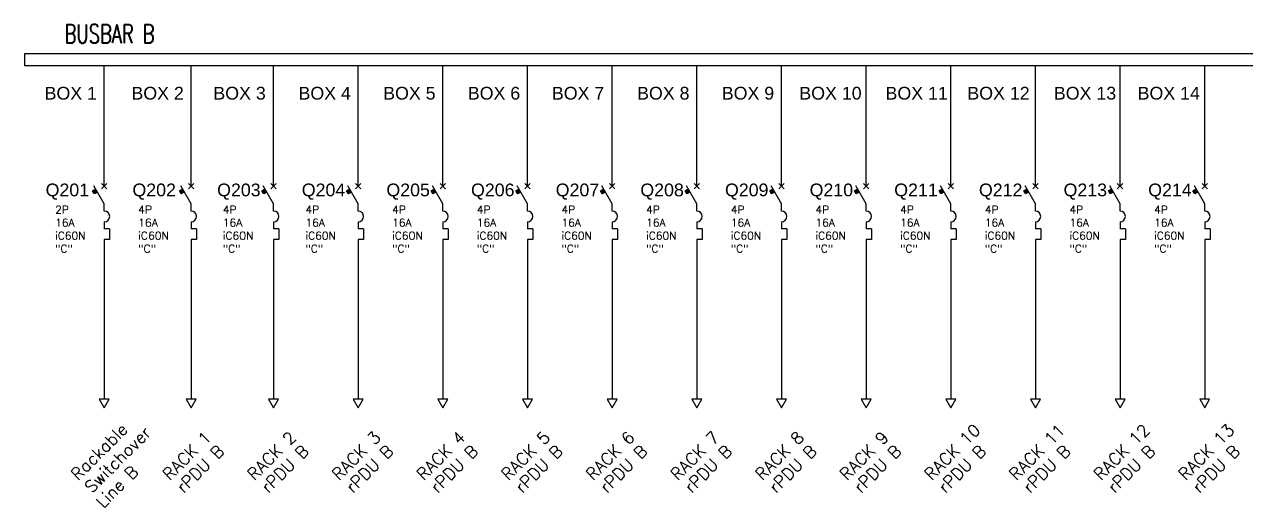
# Model space of a CAD drawing. Header units: inches. Extents: x 86 to 1426, y 63 to 696.
# Drawn here: x 85.6 to 281.1, y 63.2 to 140.6 of the extents above; entities that cross this region are included whole.
import ezdxf

# ---------------------------------------------------------------- set-up
doc = ezdxf.new("R2010")
doc.units = ezdxf.units.IN
doc.header["$MEASUREMENT"] = 0
for name, color, linetype in [('ATEXT', 7, 'Continuous'), ('DIBUIX', 7, 'Continuous'), ('Líneas', 122, 'Continuous'), ('TEXTE', 7, 'Continuous')]:
    doc.layers.add(name, color=color, linetype=linetype)
doc.styles.add('Estilo1', font='arial.ttf')
doc.styles.add('NORMAL', font='simplex', dxfattribs={"width": 0.7})
doc.styles.add('RomanS', font='romans.shx')

msp = doc.modelspace()

# ---------------------------------------------------------------- linework, layer by layer
at = {"layer": 'DIBUIX'}
for p, q in [((97, 114.22), (96.5, 113.93)), ((97, 114.22), (96.5, 113.93)), ((97, 114.22), (96.5, 113.93)), ((96.79, 113.44), (96.5, 113.93)), ((96.79, 113.44), (96.5, 113.93)), ((96.79, 113.44), (96.5, 113.93)), ((96.86, 113.48), (96.57, 113.98)), ((96.86, 113.48), (96.57, 113.98)), ((96.86, 113.48), (96.57, 113.98)), ((96.94, 113.52), (96.65, 114.02)), ((96.94, 113.52), (96.65, 114.02)), ((96.94, 113.52), (96.65, 114.02)), ((98.38, 111.85), (96.72, 114.72)), ((98.38, 111.85), (96.72, 114.72)), ((98.38, 111.85), (96.72, 114.72)), ((97.01, 113.56), (96.73, 114.06)), ((97.01, 113.56), (96.73, 114.06)), ((97.01, 113.56), (96.73, 114.06)), ((97.28, 113.72), (96.79, 113.44)), ((97.28, 113.72), (96.79, 113.44)), ((97.28, 113.72), (96.79, 113.44)), ((97.08, 113.61), (96.8, 114.1)), ((97.08, 113.61), (96.8, 114.1)), ((97.08, 113.61), (96.8, 114.1)), ((97.16, 113.65), (96.87, 114.15)), ((97.16, 113.65), (96.87, 114.15)), ((97.16, 113.65), (96.87, 114.15)), ((97.23, 113.69), (96.95, 114.19)), ((97.23, 113.69), (96.95, 114.19)), ((97.23, 113.69), (96.95, 114.19)), ((97.95, 115.14), (98.8, 114.29)), ((98.8, 115.14), (97.95, 114.29)), ((97.95, 115.14), (98.8, 114.29)), ((98.8, 115.14), (97.95, 114.29)), ((97.95, 115.14), (98.8, 114.29)), ((98.8, 115.14), (97.95, 114.29)), ((110.9, 114.22), (110.41, 113.93)), ((110.9, 114.22), (110.41, 113.93)), ((110.9, 114.22), (110.41, 113.93)), ((110.69, 113.44), (110.41, 113.93)), ((110.69, 113.44), (110.41, 113.93)), ((110.69, 113.44), (110.41, 113.93)), ((110.77, 113.48), (110.48, 113.98)), ((110.77, 113.48), (110.48, 113.98)), ((110.77, 113.48), (110.48, 113.98)), ((110.84, 113.52), (110.55, 114.02)), ((110.84, 113.52), (110.55, 114.02)), ((110.84, 113.52), (110.55, 114.02)), ((112.28, 111.85), (110.62, 114.72)), ((112.28, 111.85), (110.62, 114.72)), ((112.28, 111.85), (110.62, 114.72)), ((110.92, 113.56), (110.63, 114.06)), ((110.92, 113.56), (110.63, 114.06)), ((110.92, 113.56), (110.63, 114.06)), ((111.19, 113.72), (110.69, 113.44)), ((111.19, 113.72), (110.69, 113.44)), ((111.19, 113.72), (110.69, 113.44)), ((110.99, 113.61), (110.71, 114.1)), ((110.99, 113.61), (110.71, 114.1)), ((110.99, 113.61), (110.71, 114.1)), ((111.06, 113.65), (110.78, 114.15)), ((111.06, 113.65), (110.78, 114.15)), ((111.06, 113.65), (110.78, 114.15)), ((111.14, 113.69), (110.85, 114.19)), ((111.14, 113.69), (110.85, 114.19)), ((111.14, 113.69), (110.85, 114.19)), ((111.85, 115.14), (112.71, 114.29)), ((112.71, 115.14), (111.85, 114.29)), ((111.85, 115.14), (112.71, 114.29)), ((112.71, 115.14), (111.85, 114.29)), ((111.85, 115.14), (112.71, 114.29)), ((112.71, 115.14), (111.85, 114.29)), ((124.1, 114.22), (123.61, 113.93)), ((124.1, 114.22), (123.61, 113.93)), ((124.1, 114.22), (123.61, 113.93)), ((123.9, 113.44), (123.61, 113.93)), ((123.9, 113.44), (123.61, 113.93)), ((123.9, 113.44), (123.61, 113.93)), ((123.97, 113.48), (123.68, 113.98)), ((123.97, 113.48), (123.68, 113.98)), ((123.97, 113.48), (123.68, 113.98)), ((124.04, 113.52), (123.75, 114.02)), ((124.04, 113.52), (123.75, 114.02)), ((124.04, 113.52), (123.75, 114.02)), ((125.48, 111.85), (123.82, 114.72)), ((125.48, 111.85), (123.82, 114.72)), ((125.48, 111.85), (123.82, 114.72)), ((124.12, 113.56), (123.83, 114.06)), ((124.12, 113.56), (123.83, 114.06)), ((124.12, 113.56), (123.83, 114.06)), ((124.39, 113.72), (123.9, 113.44)), ((124.39, 113.72), (123.9, 113.44)), ((124.39, 113.72), (123.9, 113.44)), ((124.19, 113.61), (123.91, 114.1)), ((124.19, 113.61), (123.91, 114.1)), ((124.19, 113.61), (123.91, 114.1)), ((124.27, 113.65), (123.98, 114.15)), ((124.27, 113.65), (123.98, 114.15)), ((124.27, 113.65), (123.98, 114.15)), ((124.34, 113.69), (124.05, 114.19)), ((124.34, 113.69), (124.05, 114.19)), ((124.34, 113.69), (124.05, 114.19)), ((125.05, 115.14), (125.91, 114.29)), ((125.91, 115.14), (125.05, 114.29)), ((125.05, 115.14), (125.91, 114.29)), ((125.91, 115.14), (125.05, 114.29)), ((125.05, 115.14), (125.91, 114.29)), ((125.91, 115.14), (125.05, 114.29)), ((137.65, 114.22), (137.16, 113.93)), ((137.65, 114.22), (137.16, 113.93)), ((137.65, 114.22), (137.16, 113.93)), ((137.45, 113.44), (137.16, 113.93)), ((137.45, 113.44), (137.16, 113.93)), ((137.45, 113.44), (137.16, 113.93)), ((137.52, 113.48), (137.23, 113.98)), ((137.52, 113.48), (137.23, 113.98)), ((137.52, 113.48), (137.23, 113.98)), ((137.59, 113.52), (137.31, 114.02)), ((137.59, 113.52), (137.31, 114.02)), ((137.59, 113.52), (137.31, 114.02)), ((139.03, 111.85), (137.38, 114.72)), ((139.03, 111.85), (137.38, 114.72)), ((139.03, 111.85), (137.38, 114.72)), ((137.67, 113.56), (137.38, 114.06)), ((137.67, 113.56), (137.38, 114.06)), ((137.67, 113.56), (137.38, 114.06)), ((137.94, 113.72), (137.45, 113.44)), ((137.94, 113.72), (137.45, 113.44)), ((137.94, 113.72), (137.45, 113.44)), ((137.74, 113.61), (137.46, 114.1)), ((137.74, 113.61), (137.46, 114.1)), ((137.74, 113.61), (137.46, 114.1)), ((137.82, 113.65), (137.53, 114.15)), ((137.82, 113.65), (137.53, 114.15)), ((137.82, 113.65), (137.53, 114.15)), ((137.89, 113.69), (137.61, 114.19)), ((137.89, 113.69), (137.61, 114.19)), ((137.89, 113.69), (137.61, 114.19)), ((138.6, 115.14), (139.46, 114.29)), ((139.46, 115.14), (138.6, 114.29)), ((138.6, 115.14), (139.46, 114.29)), ((139.46, 115.14), (138.6, 114.29)), ((138.6, 115.14), (139.46, 114.29)), ((139.46, 115.14), (138.6, 114.29)), ((151.21, 114.22), (150.71, 113.93)), ((151.21, 114.22), (150.71, 113.93)), ((151.21, 114.22), (150.71, 113.93)), ((151, 113.44), (150.71, 113.93)), ((151, 113.44), (150.71, 113.93)), ((151, 113.44), (150.71, 113.93)), ((151.07, 113.48), (150.78, 113.98)), ((151.07, 113.48), (150.78, 113.98)), ((151.07, 113.48), (150.78, 113.98)), ((151.15, 113.52), (150.86, 114.02)), ((151.15, 113.52), (150.86, 114.02)), ((151.15, 113.52), (150.86, 114.02)), ((152.58, 111.85), (150.93, 114.72)), ((152.58, 111.85), (150.93, 114.72)), ((152.58, 111.85), (150.93, 114.72)), ((151.22, 113.56), (150.94, 114.06)), ((151.22, 113.56), (150.94, 114.06)), ((151.22, 113.56), (150.94, 114.06)), ((151.49, 113.72), (151, 113.44)), ((151.49, 113.72), (151, 113.44)), ((151.49, 113.72), (151, 113.44)), ((151.29, 113.61), (151.01, 114.1)), ((151.29, 113.61), (151.01, 114.1)), ((151.29, 113.61), (151.01, 114.1)), ((151.37, 113.65), (151.08, 114.15)), ((151.37, 113.65), (151.08, 114.15)), ((151.37, 113.65), (151.08, 114.15)), ((151.44, 113.69), (151.16, 114.19)), ((151.44, 113.69), (151.16, 114.19)), ((151.44, 113.69), (151.16, 114.19)), ((152.16, 115.14), (153.01, 114.29)), ((153.01, 115.14), (152.16, 114.29)), ((152.16, 115.14), (153.01, 114.29)), ((153.01, 115.14), (152.16, 114.29)), ((152.16, 115.14), (153.01, 114.29)), ((153.01, 115.14), (152.16, 114.29)), ((164.76, 114.22), (164.26, 113.93)), ((164.76, 114.22), (164.26, 113.93)), ((164.76, 114.22), (164.26, 113.93)), ((164.55, 113.44), (164.26, 113.93)), ((164.55, 113.44), (164.26, 113.93)), ((164.55, 113.44), (164.26, 113.93)), ((164.62, 113.48), (164.33, 113.98)), ((164.62, 113.48), (164.33, 113.98)), ((164.62, 113.48), (164.33, 113.98)), ((164.7, 113.52), (164.41, 114.02)), ((164.7, 113.52), (164.41, 114.02)), ((164.7, 113.52), (164.41, 114.02)), ((166.14, 111.85), (164.48, 114.72)), ((166.14, 111.85), (164.48, 114.72)), ((166.14, 111.85), (164.48, 114.72)), ((164.78, 113.56), (164.49, 114.06)), ((164.78, 113.56), (164.49, 114.06)), ((164.78, 113.56), (164.49, 114.06)), ((165.05, 113.72), (164.55, 113.44)), ((165.05, 113.72), (164.55, 113.44)), ((165.05, 113.72), (164.55, 113.44)), ((164.85, 113.61), (164.56, 114.1)), ((164.85, 113.61), (164.56, 114.1)), ((164.85, 113.61), (164.56, 114.1)), ((164.92, 113.65), (164.63, 114.15)), ((164.92, 113.65), (164.63, 114.15)), ((164.92, 113.65), (164.63, 114.15)), ((164.99, 113.69), (164.71, 114.19)), ((164.99, 113.69), (164.71, 114.19)), ((164.99, 113.69), (164.71, 114.19)), ((165.71, 115.14), (166.57, 114.29)), ((166.57, 115.14), (165.71, 114.29)), ((165.71, 115.14), (166.57, 114.29)), ((166.57, 115.14), (165.71, 114.29)), ((165.71, 115.14), (166.57, 114.29)), ((166.57, 115.14), (165.71, 114.29)), ((178.31, 114.22), (177.82, 113.93)), ((178.31, 114.22), (177.82, 113.93)), ((178.31, 114.22), (177.82, 113.93)), ((178.1, 113.44), (177.82, 113.93)), ((178.1, 113.44), (177.82, 113.93)), ((178.1, 113.44), (177.82, 113.93)), ((178.17, 113.48), (177.89, 113.98)), ((178.17, 113.48), (177.89, 113.98)), ((178.17, 113.48), (177.89, 113.98)), ((178.25, 113.52), (177.96, 114.02)), ((178.25, 113.52), (177.96, 114.02)), ((178.25, 113.52), (177.96, 114.02)), ((179.69, 111.85), (178.03, 114.72)), ((179.69, 111.85), (178.03, 114.72)), ((179.69, 111.85), (178.03, 114.72)), ((178.33, 113.56), (178.04, 114.06)), ((178.33, 113.56), (178.04, 114.06)), ((178.33, 113.56), (178.04, 114.06)), ((178.6, 113.72), (178.1, 113.44)), ((178.6, 113.72), (178.1, 113.44)), ((178.6, 113.72), (178.1, 113.44)), ((178.4, 113.61), (178.12, 114.1)), ((178.4, 113.61), (178.12, 114.1)), ((178.4, 113.61), (178.12, 114.1)), ((178.47, 113.65), (178.19, 114.15)), ((178.47, 113.65), (178.19, 114.15)), ((178.47, 113.65), (178.19, 114.15)), ((178.54, 113.69), (178.26, 114.19)), ((178.54, 113.69), (178.26, 114.19)), ((178.54, 113.69), (178.26, 114.19)), ((179.26, 115.14), (180.12, 114.29)), ((180.12, 115.14), (179.26, 114.29)), ((179.26, 115.14), (180.12, 114.29)), ((180.12, 115.14), (179.26, 114.29)), ((179.26, 115.14), (180.12, 114.29)), ((180.12, 115.14), (179.26, 114.29)), ((191.86, 114.22), (191.37, 113.93)), ((191.86, 114.22), (191.37, 113.93)), ((191.86, 114.22), (191.37, 113.93)), ((191.66, 113.44), (191.37, 113.93)), ((191.66, 113.44), (191.37, 113.93)), ((191.66, 113.44), (191.37, 113.93)), ((191.73, 113.48), (191.44, 113.98)), ((191.73, 113.48), (191.44, 113.98)), ((191.73, 113.48), (191.44, 113.98)), ((191.8, 113.52), (191.52, 114.02)), ((191.8, 113.52), (191.52, 114.02)), ((191.8, 113.52), (191.52, 114.02)), ((193.24, 111.85), (191.59, 114.72)), ((193.24, 111.85), (191.59, 114.72)), ((193.24, 111.85), (191.59, 114.72)), ((191.88, 113.56), (191.59, 114.06)), ((191.88, 113.56), (191.59, 114.06)), ((191.88, 113.56), (191.59, 114.06)), ((192.15, 113.72), (191.66, 113.44)), ((192.15, 113.72), (191.66, 113.44)), ((192.15, 113.72), (191.66, 113.44)), ((191.95, 113.61), (191.67, 114.1)), ((191.95, 113.61), (191.67, 114.1)), ((191.95, 113.61), (191.67, 114.1)), ((192.03, 113.65), (191.74, 114.15)), ((192.03, 113.65), (191.74, 114.15)), ((192.03, 113.65), (191.74, 114.15)), ((192.1, 113.69), (191.82, 114.19)), ((192.1, 113.69), (191.82, 114.19)), ((192.1, 113.69), (191.82, 114.19)), ((192.81, 115.14), (193.67, 114.29)), ((193.67, 115.14), (192.81, 114.29)), ((192.81, 115.14), (193.67, 114.29)), ((193.67, 115.14), (192.81, 114.29)), ((192.81, 115.14), (193.67, 114.29)), ((193.67, 115.14), (192.81, 114.29)), ((205.41, 114.22), (204.92, 113.93)), ((205.41, 114.22), (204.92, 113.93)), ((205.41, 114.22), (204.92, 113.93)), ((205.21, 113.44), (204.92, 113.93)), ((205.21, 113.44), (204.92, 113.93)), ((205.21, 113.44), (204.92, 113.93)), ((205.28, 113.48), (204.99, 113.98)), ((205.28, 113.48), (204.99, 113.98)), ((205.28, 113.48), (204.99, 113.98)), ((205.36, 113.52), (205.07, 114.02)), ((205.36, 113.52), (205.07, 114.02)), ((205.36, 113.52), (205.07, 114.02)), ((206.79, 111.85), (205.14, 114.72)), ((206.79, 111.85), (205.14, 114.72)), ((206.79, 111.85), (205.14, 114.72)), ((205.43, 113.56), (205.14, 114.06)), ((205.43, 113.56), (205.14, 114.06)), ((205.43, 113.56), (205.14, 114.06)), ((205.7, 113.72), (205.21, 113.44)), ((205.7, 113.72), (205.21, 113.44)), ((205.7, 113.72), (205.21, 113.44)), ((205.5, 113.61), (205.22, 114.1)), ((205.5, 113.61), (205.22, 114.1)), ((205.5, 113.61), (205.22, 114.1)), ((205.58, 113.65), (205.29, 114.15)), ((205.58, 113.65), (205.29, 114.15)), ((205.58, 113.65), (205.29, 114.15)), ((205.65, 113.69), (205.37, 114.19)), ((205.65, 113.69), (205.37, 114.19)), ((205.65, 113.69), (205.37, 114.19)), ((206.37, 115.14), (207.22, 114.29)), ((207.22, 115.14), (206.37, 114.29)), ((206.37, 115.14), (207.22, 114.29)), ((207.22, 115.14), (206.37, 114.29)), ((206.37, 115.14), (207.22, 114.29)), ((207.22, 115.14), (206.37, 114.29)), ((218.97, 114.22), (218.47, 113.93)), ((218.97, 114.22), (218.47, 113.93)), ((218.97, 114.22), (218.47, 113.93)), ((218.76, 113.44), (218.47, 113.93)), ((218.76, 113.44), (218.47, 113.93)), ((218.76, 113.44), (218.47, 113.93)), ((218.83, 113.48), (218.54, 113.98)), ((218.83, 113.48), (218.54, 113.98)), ((218.83, 113.48), (218.54, 113.98)), ((218.91, 113.52), (218.62, 114.02)), ((218.91, 113.52), (218.62, 114.02)), ((218.91, 113.52), (218.62, 114.02)), ((220.35, 111.85), (218.69, 114.72)), ((220.35, 111.85), (218.69, 114.72)), ((220.35, 111.85), (218.69, 114.72)), ((218.98, 113.56), (218.7, 114.06)), ((218.98, 113.56), (218.7, 114.06)), ((218.98, 113.56), (218.7, 114.06)), ((219.25, 113.72), (218.76, 113.44)), ((219.25, 113.72), (218.76, 113.44)), ((219.25, 113.72), (218.76, 113.44)), ((219.06, 113.61), (218.77, 114.1)), ((219.06, 113.61), (218.77, 114.1)), ((219.06, 113.61), (218.77, 114.1)), ((219.13, 113.65), (218.84, 114.15)), ((219.13, 113.65), (218.84, 114.15)), ((219.13, 113.65), (218.84, 114.15)), ((219.2, 113.69), (218.92, 114.19)), ((219.2, 113.69), (218.92, 114.19)), ((219.2, 113.69), (218.92, 114.19)), ((219.92, 115.14), (220.78, 114.29)), ((220.78, 115.14), (219.92, 114.29)), ((219.92, 115.14), (220.78, 114.29)), ((220.78, 115.14), (219.92, 114.29)), ((219.92, 115.14), (220.78, 114.29)), ((220.78, 115.14), (219.92, 114.29)), ((232.52, 114.22), (232.03, 113.93)), ((232.52, 114.22), (232.03, 113.93)), ((232.52, 114.22), (232.03, 113.93)), ((232.31, 113.44), (232.03, 113.93)), ((232.31, 113.44), (232.03, 113.93)), ((232.31, 113.44), (232.03, 113.93)), ((232.38, 113.48), (232.1, 113.98)), ((232.38, 113.48), (232.1, 113.98)), ((232.38, 113.48), (232.1, 113.98)), ((232.46, 113.52), (232.17, 114.02)), ((232.46, 113.52), (232.17, 114.02)), ((232.46, 113.52), (232.17, 114.02)), ((233.9, 111.85), (232.24, 114.72)), ((233.9, 111.85), (232.24, 114.72)), ((233.9, 111.85), (232.24, 114.72)), ((232.54, 113.56), (232.25, 114.06)), ((232.54, 113.56), (232.25, 114.06)), ((232.54, 113.56), (232.25, 114.06)), ((232.81, 113.72), (232.31, 113.44)), ((232.81, 113.72), (232.31, 113.44)), ((232.81, 113.72), (232.31, 113.44)), ((232.61, 113.61), (232.33, 114.1)), ((232.61, 113.61), (232.33, 114.1)), ((232.61, 113.61), (232.33, 114.1)), ((232.68, 113.65), (232.4, 114.15)), ((232.68, 113.65), (232.4, 114.15)), ((232.68, 113.65), (232.4, 114.15)), ((232.75, 113.69), (232.47, 114.19)), ((232.75, 113.69), (232.47, 114.19)), ((232.75, 113.69), (232.47, 114.19)), ((233.47, 115.14), (234.33, 114.29)), ((234.33, 115.14), (233.47, 114.29)), ((233.47, 115.14), (234.33, 114.29)), ((234.33, 115.14), (233.47, 114.29)), ((233.47, 115.14), (234.33, 114.29)), ((234.33, 115.14), (233.47, 114.29)), ((246.07, 114.22), (245.58, 113.93)), ((246.07, 114.22), (245.58, 113.93)), ((246.07, 114.22), (245.58, 113.93)), ((245.87, 113.44), (245.58, 113.93)), ((245.87, 113.44), (245.58, 113.93)), ((245.87, 113.44), (245.58, 113.93)), ((245.94, 113.48), (245.65, 113.98)), ((245.94, 113.48), (245.65, 113.98)), ((245.94, 113.48), (245.65, 113.98)), ((246.01, 113.52), (245.73, 114.02)), ((246.01, 113.52), (245.73, 114.02)), ((246.01, 113.52), (245.73, 114.02)), ((247.45, 111.85), (245.8, 114.72)), ((247.45, 111.85), (245.8, 114.72)), ((247.45, 111.85), (245.8, 114.72)), ((246.09, 113.56), (245.8, 114.06)), ((246.09, 113.56), (245.8, 114.06)), ((246.09, 113.56), (245.8, 114.06)), ((246.36, 113.72), (245.87, 113.44)), ((246.36, 113.72), (245.87, 113.44)), ((246.36, 113.72), (245.87, 113.44)), ((246.16, 113.61), (245.88, 114.1)), ((246.16, 113.61), (245.88, 114.1)), ((246.16, 113.61), (245.88, 114.1)), ((246.24, 113.65), (245.95, 114.15)), ((246.24, 113.65), (245.95, 114.15)), ((246.24, 113.65), (245.95, 114.15)), ((246.31, 113.69), (246.02, 114.19)), ((246.31, 113.69), (246.02, 114.19)), ((246.31, 113.69), (246.02, 114.19)), ((247.02, 115.14), (247.88, 114.29)), ((247.88, 115.14), (247.02, 114.29)), ((247.02, 115.14), (247.88, 114.29)), ((247.88, 115.14), (247.02, 114.29)), ((247.02, 115.14), (247.88, 114.29)), ((247.88, 115.14), (247.02, 114.29)), ((259.62, 114.22), (259.13, 113.93)), ((259.62, 114.22), (259.13, 113.93)), ((259.62, 114.22), (259.13, 113.93)), ((259.42, 113.44), (259.13, 113.93)), ((259.42, 113.44), (259.13, 113.93)), ((259.42, 113.44), (259.13, 113.93)), ((259.49, 113.48), (259.2, 113.98)), ((259.49, 113.48), (259.2, 113.98)), ((259.49, 113.48), (259.2, 113.98)), ((259.57, 113.52), (259.28, 114.02)), ((259.57, 113.52), (259.28, 114.02)), ((259.57, 113.52), (259.28, 114.02)), ((261, 111.85), (259.35, 114.72)), ((261, 111.85), (259.35, 114.72)), ((261, 111.85), (259.35, 114.72)), ((259.64, 113.56), (259.35, 114.06)), ((259.64, 113.56), (259.35, 114.06)), ((259.64, 113.56), (259.35, 114.06)), ((259.91, 113.72), (259.42, 113.44)), ((259.91, 113.72), (259.42, 113.44)), ((259.91, 113.72), (259.42, 113.44)), ((259.71, 113.61), (259.43, 114.1)), ((259.71, 113.61), (259.43, 114.1)), ((259.71, 113.61), (259.43, 114.1)), ((259.79, 113.65), (259.5, 114.15)), ((259.79, 113.65), (259.5, 114.15)), ((259.79, 113.65), (259.5, 114.15)), ((259.86, 113.69), (259.58, 114.19)), ((259.86, 113.69), (259.58, 114.19)), ((259.86, 113.69), (259.58, 114.19)), ((260.57, 115.14), (261.43, 114.29)), ((261.43, 115.14), (260.57, 114.29)), ((260.57, 115.14), (261.43, 114.29)), ((261.43, 115.14), (260.57, 114.29)), ((260.57, 115.14), (261.43, 114.29)), ((261.43, 115.14), (260.57, 114.29)), ((273.18, 114.22), (272.68, 113.93)), ((273.18, 114.22), (272.68, 113.93)), ((273.18, 114.22), (272.68, 113.93)), ((272.97, 113.44), (272.68, 113.93)), ((272.97, 113.44), (272.68, 113.93)), ((272.97, 113.44), (272.68, 113.93)), ((273.04, 113.48), (272.75, 113.98)), ((273.04, 113.48), (272.75, 113.98)), ((273.04, 113.48), (272.75, 113.98)), ((273.12, 113.52), (272.83, 114.02)), ((273.12, 113.52), (272.83, 114.02)), ((273.12, 113.52), (272.83, 114.02)), ((274.56, 111.85), (272.9, 114.72)), ((274.56, 111.85), (272.9, 114.72)), ((274.56, 111.85), (272.9, 114.72)), ((273.19, 113.56), (272.91, 114.06)), ((273.19, 113.56), (272.91, 114.06)), ((273.19, 113.56), (272.91, 114.06)), ((273.46, 113.72), (272.97, 113.44)), ((273.46, 113.72), (272.97, 113.44)), ((273.46, 113.72), (272.97, 113.44)), ((273.26, 113.61), (272.98, 114.1)), ((273.26, 113.61), (272.98, 114.1)), ((273.26, 113.61), (272.98, 114.1)), ((273.34, 113.65), (273.05, 114.15)), ((273.34, 113.65), (273.05, 114.15)), ((273.34, 113.65), (273.05, 114.15)), ((273.41, 113.69), (273.13, 114.19)), ((273.41, 113.69), (273.13, 114.19)), ((273.41, 113.69), (273.13, 114.19)), ((274.13, 115.14), (274.98, 114.29)), ((274.98, 115.14), (274.13, 114.29)), ((274.13, 115.14), (274.98, 114.29)), ((274.98, 115.14), (274.13, 114.29)), ((274.13, 115.14), (274.98, 114.29)), ((274.98, 115.14), (274.13, 114.29)), ((98.38, 110.71), (98.38, 111.85)), ((112.28, 110.71), (112.28, 111.85)), ((125.48, 110.71), (125.48, 111.85)), ((139.03, 110.71), (139.03, 111.85)), ((152.58, 110.71), (152.58, 111.85)), ((166.14, 110.71), (166.14, 111.85)), ((179.69, 110.71), (179.69, 111.85)), ((193.24, 110.71), (193.24, 111.85)), ((206.79, 110.71), (206.79, 111.85)), ((220.35, 110.71), (220.35, 111.85)), ((233.9, 110.71), (233.9, 111.85)), ((247.45, 110.71), (247.45, 111.85)), ((261, 110.71), (261, 111.85)), ((274.56, 110.71), (274.56, 111.85)), ((98.38, 108.99), (98.38, 107.85)), ((99.23, 107.85), (98.38, 107.85)), ((99.23, 107.85), (98.38, 107.85)), ((99.23, 107.85), (98.38, 107.85)), ((99.23, 107.85), (99.23, 106.13)), ((99.23, 107.85), (99.23, 106.13)), ((99.23, 107.85), (99.23, 106.13)), ((112.28, 108.99), (112.28, 107.85)), ((113.14, 107.85), (112.28, 107.85)), ((113.14, 107.85), (112.28, 107.85)), ((113.14, 107.85), (112.28, 107.85)), ((113.14, 107.85), (113.14, 106.13)), ((113.14, 107.85), (113.14, 106.13)), ((113.14, 107.85), (113.14, 106.13)), ((125.48, 108.99), (125.48, 107.85)), ((126.34, 107.85), (125.48, 107.85)), ((126.34, 107.85), (125.48, 107.85)), ((126.34, 107.85), (125.48, 107.85)), ((126.34, 107.85), (126.34, 106.13)), ((126.34, 107.85), (126.34, 106.13)), ((126.34, 107.85), (126.34, 106.13)), ((139.03, 108.99), (139.03, 107.85)), ((139.89, 107.85), (139.03, 107.85)), ((139.89, 107.85), (139.03, 107.85)), ((139.89, 107.85), (139.03, 107.85)), ((139.89, 107.85), (139.89, 106.13)), ((139.89, 107.85), (139.89, 106.13)), ((139.89, 107.85), (139.89, 106.13)), ((152.58, 108.99), (152.58, 107.85)), ((153.44, 107.85), (152.58, 107.85)), ((153.44, 107.85), (152.58, 107.85)), ((153.44, 107.85), (152.58, 107.85)), ((153.44, 107.85), (153.44, 106.13)), ((153.44, 107.85), (153.44, 106.13)), ((153.44, 107.85), (153.44, 106.13)), ((166.14, 108.99), (166.14, 107.85)), ((166.99, 107.85), (166.14, 107.85)), ((166.99, 107.85), (166.14, 107.85)), ((166.99, 107.85), (166.14, 107.85)), ((166.99, 107.85), (166.99, 106.13)), ((166.99, 107.85), (166.99, 106.13)), ((166.99, 107.85), (166.99, 106.13)), ((179.69, 108.99), (179.69, 107.85)), ((180.55, 107.85), (179.69, 107.85)), ((180.55, 107.85), (179.69, 107.85)), ((180.55, 107.85), (179.69, 107.85)), ((180.55, 107.85), (180.55, 106.13)), ((180.55, 107.85), (180.55, 106.13)), ((180.55, 107.85), (180.55, 106.13)), ((193.24, 108.99), (193.24, 107.85)), ((194.1, 107.85), (193.24, 107.85)), ((194.1, 107.85), (193.24, 107.85)), ((194.1, 107.85), (193.24, 107.85)), ((194.1, 107.85), (194.1, 106.13)), ((194.1, 107.85), (194.1, 106.13)), ((194.1, 107.85), (194.1, 106.13)), ((206.79, 108.99), (206.79, 107.85)), ((207.65, 107.85), (206.79, 107.85)), ((207.65, 107.85), (206.79, 107.85)), ((207.65, 107.85), (206.79, 107.85)), ((207.65, 107.85), (207.65, 106.13)), ((207.65, 107.85), (207.65, 106.13)), ((207.65, 107.85), (207.65, 106.13)), ((220.35, 108.99), (220.35, 107.85)), ((221.2, 107.85), (220.35, 107.85)), ((221.2, 107.85), (220.35, 107.85)), ((221.2, 107.85), (220.35, 107.85)), ((221.2, 107.85), (221.2, 106.13)), ((221.2, 107.85), (221.2, 106.13)), ((221.2, 107.85), (221.2, 106.13)), ((233.9, 108.99), (233.9, 107.85)), ((234.76, 107.85), (233.9, 107.85)), ((234.76, 107.85), (233.9, 107.85)), ((234.76, 107.85), (233.9, 107.85)), ((234.76, 107.85), (234.76, 106.13)), ((234.76, 107.85), (234.76, 106.13)), ((234.76, 107.85), (234.76, 106.13)), ((247.45, 108.99), (247.45, 107.85)), ((248.31, 107.85), (247.45, 107.85)), ((248.31, 107.85), (247.45, 107.85)), ((248.31, 107.85), (247.45, 107.85)), ((248.31, 107.85), (248.31, 106.13)), ((248.31, 107.85), (248.31, 106.13)), ((248.31, 107.85), (248.31, 106.13)), ((261, 108.99), (261, 107.85)), ((261.86, 107.85), (261, 107.85)), ((261.86, 107.85), (261, 107.85)), ((261.86, 107.85), (261, 107.85)), ((261.86, 107.85), (261.86, 106.13)), ((261.86, 107.85), (261.86, 106.13)), ((261.86, 107.85), (261.86, 106.13)), ((274.56, 108.99), (274.56, 107.85)), ((275.41, 107.85), (274.56, 107.85)), ((275.41, 107.85), (274.56, 107.85)), ((275.41, 107.85), (274.56, 107.85)), ((275.41, 107.85), (275.41, 106.13)), ((275.41, 107.85), (275.41, 106.13)), ((275.41, 107.85), (275.41, 106.13)), ((99.23, 106.13), (98.38, 106.13)), ((113.14, 106.13), (112.28, 106.13)), ((126.34, 106.13), (125.48, 106.13)), ((139.89, 106.13), (139.03, 106.13)), ((153.44, 106.13), (152.58, 106.13)), ((166.99, 106.13), (166.14, 106.13)), ((180.55, 106.13), (179.69, 106.13)), ((194.1, 106.13), (193.24, 106.13)), ((207.65, 106.13), (206.79, 106.13)), ((221.2, 106.13), (220.35, 106.13)), ((234.76, 106.13), (233.9, 106.13)), ((248.31, 106.13), (247.45, 106.13)), ((261.86, 106.13), (261, 106.13)), ((275.41, 106.13), (274.56, 106.13))]:
    msp.add_line(p, q, dxfattribs=at)
for centre in [(98.38, 109.85), (98.38, 109.85), (98.38, 109.85), (112.28, 109.85), (112.28, 109.85), (112.28, 109.85), (125.48, 109.85), (125.48, 109.85), (125.48, 109.85), (139.03, 109.85), (139.03, 109.85), (139.03, 109.85), (152.58, 109.85), (152.58, 109.85), (152.58, 109.85), (166.14, 109.85), (166.14, 109.85), (166.14, 109.85), (179.69, 109.85), (179.69, 109.85), (179.69, 109.85), (193.24, 109.85), (193.24, 109.85), (193.24, 109.85), (206.79, 109.85), (206.79, 109.85), (206.79, 109.85), (220.35, 109.85), (220.35, 109.85), (220.35, 109.85), (233.9, 109.85), (233.9, 109.85), (233.9, 109.85), (247.45, 109.85), (247.45, 109.85), (247.45, 109.85), (261, 109.85), (261, 109.85), (261, 109.85), (274.56, 109.85), (274.56, 109.85), (274.56, 109.85)]:
    msp.add_arc(centre, 0.859, 270, 90, dxfattribs=at)
at = {"layer": 'Líneas', "color": 7}
for p, q in [((313.91, 135.9), (85.59, 135.9)), ((85.59, 135.9), (85.59, 134.03)), ((85.59, 134.03), (313.91, 134.03))]:
    msp.add_line(p, q, dxfattribs=at)
at = {"layer": 'Líneas'}
for p, q in [((98.38, 114.72), (98.38, 134.03)), ((112.28, 114.72), (112.28, 134.03)), ((125.48, 114.72), (125.48, 134.03)), ((139.03, 114.72), (139.03, 134.03)), ((152.58, 114.72), (152.58, 134.03)), ((166.14, 114.72), (166.14, 134.03)), ((179.69, 114.72), (179.69, 134.03)), ((193.24, 114.72), (193.24, 134.03)), ((206.79, 114.72), (206.79, 134.03)), ((220.35, 114.72), (220.35, 134.03)), ((233.9, 114.72), (233.9, 134.03)), ((247.45, 114.72), (247.45, 134.03)), ((261, 114.72), (261, 134.03)), ((274.56, 114.72), (274.56, 134.03)), ((98.38, 106.13), (98.38, 101.12)), ((112.28, 106.13), (112.28, 101.12)), ((125.48, 106.13), (125.48, 101.12)), ((139.03, 106.13), (139.03, 101.12)), ((152.58, 106.13), (152.58, 101.12)), ((166.14, 106.13), (166.14, 101.12)), ((179.69, 106.13), (179.69, 101.12)), ((193.24, 106.13), (193.24, 101.12)), ((206.79, 106.13), (206.79, 101.12)), ((220.35, 106.13), (220.35, 101.12)), ((233.9, 106.13), (233.9, 101.12)), ((247.45, 106.13), (247.45, 101.12)), ((261, 106.13), (261, 101.12)), ((274.56, 106.13), (274.56, 101.12)), ((98.37, 101.12), (98.37, 80.62)), ((112.28, 101.12), (112.28, 80.62)), ((125.48, 101.12), (125.48, 80.62)), ((139.03, 101.12), (139.03, 80.62)), ((152.58, 101.12), (152.58, 80.62)), ((166.14, 101.12), (166.14, 80.62)), ((179.69, 101.12), (179.69, 80.62)), ((193.24, 101.12), (193.24, 80.62)), ((206.79, 101.12), (206.79, 80.62)), ((220.35, 101.12), (220.35, 80.62)), ((233.9, 101.12), (233.9, 80.62)), ((247.45, 101.12), (247.45, 80.62)), ((261, 101.12), (261, 80.62)), ((274.56, 101.12), (274.56, 80.62))]:
    msp.add_line(p, q, dxfattribs=at)
at = {"layer": 'Líneas', "color": 7}
for points in [[(98.37, 79.2), (99.17, 80.58), (97.58, 80.58)], [(112.28, 79.2), (113.08, 80.58), (111.48, 80.58)], [(125.48, 79.2), (126.28, 80.58), (124.68, 80.58)], [(139.03, 79.2), (139.83, 80.58), (138.24, 80.58)], [(152.58, 79.2), (153.38, 80.58), (151.79, 80.58)], [(166.14, 79.2), (166.93, 80.58), (165.34, 80.58)], [(179.69, 79.2), (180.49, 80.58), (178.89, 80.58)], [(193.24, 79.2), (194.04, 80.58), (192.44, 80.58)], [(206.79, 79.2), (207.59, 80.58), (206, 80.58)], [(220.35, 79.2), (221.14, 80.58), (219.55, 80.58)], [(233.9, 79.2), (234.7, 80.58), (233.1, 80.58)], [(247.45, 79.2), (248.25, 80.58), (246.65, 80.58)], [(261, 79.2), (261.8, 80.58), (260.21, 80.58)], [(274.56, 79.2), (275.35, 80.58), (273.76, 80.58)]]:
    msp.add_lwpolyline(points, close=True, dxfattribs=at)

# ---------------------------------------------------------------- texts
at = {"layer": 'ATEXT', "insert": (92.01, 139.09), "char_height": 3, "width": 42.1793, "attachment_point": 4, "style": 'NORMAL'}
msp.add_mtext('BUSBAR B', dxfattribs=at)
at = {"layer": 'Líneas', "color": 7, "style": 'NORMAL'}
for s, p in [('RACK 10', (230.84, 67.44)), ('RACK 11', (244.4, 67.44)), ('RACK 12', (257.95, 67.44)), ('RACK 13', (271.5, 67.44)), ('Rackable', (94.18, 67.44)), ('Switchover', (96.39, 65.41)), ('RACK 1', (108.87, 67.44)), ('RACK 2', (122.42, 67.44)), ('RACK 3', (135.98, 67.44)), ('RACK 4', (149.53, 67.44)), ('RACK 5', (163.08, 67.44)), ('RACK 6', (176.63, 67.44)), ('RACK 7', (190.19, 67.44)), ('RACK 8', (203.74, 67.44)), ('RACK 9', (217.29, 67.44)), ('rPDU B', (111.09, 65.41)), ('rPDU B', (124.64, 65.41)), ('rPDU B', (138.19, 65.41)), ('rPDU B', (151.74, 65.41)), ('rPDU B', (165.3, 65.41)), ('rPDU B', (178.85, 65.41)), ('rPDU B', (192.4, 65.41)), ('rPDU B', (205.95, 65.41)), ('rPDU B', (219.51, 65.41)), ('rPDU B', (233.06, 65.41)), ('rPDU B', (246.61, 65.41)), ('rPDU B', (260.16, 65.41)), ('rPDU B', (273.72, 65.41)), ('Line B', (98.21, 62.99))]:
    msp.add_text(s, height=1.925, rotation=45, dxfattribs=at).set_placement(p)
at = {"layer": 'Líneas', "color": 7, "char_height": 1.25, "width": 1.8322, "attachment_point": 1, "style": 'RomanS'}
for s, insert in [('2P\\P16A\\PiC60N "C"', (90.49, 111.56)), ('4P\\P16A\\PiC60N\\P"C"', (103.82, 111.56)), ('4P\\P16A\\PiC60N\\P"C"', (117.37, 111.56)), ('4P\\P16A\\PiC60N\\P"C"', (130.57, 111.56)), ('4P\\P16A\\PiC60N\\P"C"', (144.48, 111.56)), ('4P\\P16A\\PiC60N\\P"C"', (158.03, 111.56)), ('4P\\P16A\\PiC60N\\P"C"', (171.58, 111.56)), ('4P\\P16A\\PiC60N\\P"C"', (185.14, 111.56)), ('4P\\P16A\\PiC60N\\P"C"', (198.69, 111.56)), ('4P\\P16A\\PiC60N\\P"C"', (212.24, 111.56)), ('4P\\P16A\\PiC60N\\P"C"', (225.79, 111.56)), ('4P\\P16A\\PiC60N\\P"C"', (239.35, 111.56)), ('4P\\P16A\\PiC60N\\P"C"', (252.9, 111.56)), ('4P\\P16A\\PiC60N\\P"C"', (266.45, 111.56))]:
    msp.add_mtext(s, dxfattribs=dict(at, insert=insert))
at = {"layer": 'TEXTE', "color": 42, "style": 'Estilo1'}
for s, p in [('BOX 1', (88.82, 128.56)), ('BOX 2', (102.72, 128.56)), ('BOX 3', (115.84, 128.56)), ('BOX 4', (129.47, 128.56)), ('BOX 5', (143.03, 128.56)), ('BOX 6', (156.58, 128.56)), ('BOX 7', (170.04, 128.56)), ('BOX 8', (183.68, 128.56)), ('BOX 9', (197.24, 128.56)), ('BOX 10', (209.66, 128.56)), ('BOX 11', (223.46, 128.56)), ('BOX 12', (236.56, 128.56)), ('BOX 13', (250.41, 128.56)), ('BOX 14', (263.82, 128.56)), ('Q201', (88.98, 113.07)), ('Q202', (102.88, 113.07)), ('Q203', (116.44, 113.07)), ('Q204', (129.99, 113.07)), ('Q205', (143.54, 113.07)), ('Q206', (157.09, 113.07)), ('Q207', (170.65, 113.07)), ('Q208', (184.2, 113.07)), ('Q209', (197.75, 113.07)), ('Q210', (211.3, 113.07)), ('Q211', (224.85, 113.07)), ('Q212', (238.41, 113.07)), ('Q213', (251.96, 113.07)), ('Q214', (265.51, 113.07))]:
    msp.add_text(s, height=2.038, dxfattribs=at).set_placement(p)

doc.saveas('drawing.dxf')
